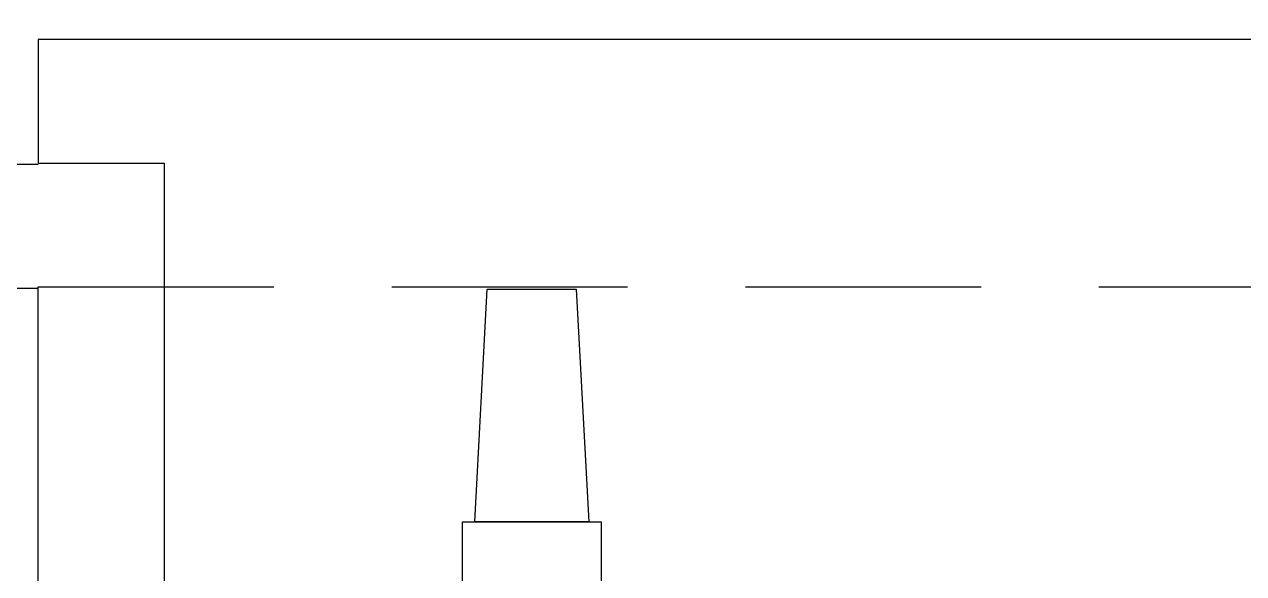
# Model space of a CAD drawing. Header units: inches. Extents: x 21 to 32698, y 13 to 3712.
# Drawn here: x 16701.43 to 16726.07, y 1026.32 to 1037.41 of the extents above; entities that cross this region are included whole.
import ezdxf

# ---------------------------------------------------------------- set-up
doc = ezdxf.new("R2010")
doc.units = ezdxf.units.IN
doc.header["$MEASUREMENT"] = 0
doc.set_wipeout_variables(frame=1)
doc.linetypes.add('DOT', pattern=[6.349999999999998, 0, -6.349999999999998])
doc.linetypes.add('IMPORT-HIDDEN2', pattern=[47.625, 31.75, -15.875])
for name, color, linetype, lineweight in [('Z_MİM_-KM-BEAM-RAY', 8, 'DOT', 25), ('Z_MİM_-KM-GLAZ', 8, 'Continuous', 25), ('Z_MİM_-KM-GLAZ-CURT', 8, 'Continuous', 25), ('Z_MİM_-KM-RAY-1', 8, 'IMPORT-HIDDEN2', 25), ('Z_MİM_-KM-WALL', 8, 'Continuous', 25), ('Z_MİM_-KM-WALL-PLASTER', 8, 'Continuous', 25), ('Z_MİM_fitiller_k', 8, 'Continuous', 25)]:
    doc.layers.add(name, color=color, linetype=linetype, lineweight=lineweight)

# ---------------------------------------------------------------- blocks, each defined once
blk = doc.blocks.new('-KM_Kiriş İzi-2K')
at = {"layer": 'Z_MİM_-KM-BEAM-RAY'}
blk.add_line((1309.999227523803, 55.00018596649169), (2009.999752044678, 55.00018596649169), dxfattribs=at)
blk = doc.blocks.new('*U276')
blk.add_wipeout([(9.99999999948524, -36.50000000301726), (110.00000000017825, -36.50000000349739), (109.9999999998854, 5.000000004178261), (9.999999999730782, 5.0000000046584745)])
blk.add_lwpolyline([(9.999999999663483, -19.99999999881037), (9.999999999663483, 1.1896333e-09)])
at = {"layer": 'Z_MİM_-KM-GLAZ-CURT'}
blk.add_lwpolyline([(109.9999999998854, 2.500000004178247), (109.9999999998854, 5.000000004178247), (9.999999999732607, 5.000000004658446), (9.999999999732607, 2.500000004658445)], dxfattribs=at)
at = {"layer": 'Z_MİM_-KM-RAY-1', "ltscale": 0.15}
blk.add_lwpolyline([(9.999999999663483, 1.1896333e-09), (110.00000000006, 1.1896475e-09)], dxfattribs=at)
at = {"layer": 'Z_MİM_-KM-WALL'}
blk.add_line((9.999999999849024, -19.99999999881037), (9.999999999663483, 1.1896333e-09), dxfattribs=at)
at = {"layer": 'Z_MİM_-KM-WALL-PLASTER', "ltscale": 1.5}
blk.add_lwpolyline([(9.999999999941792, 2.500000003052278), (12.54203555261483, 2.500000003052278), (12.54203555262757, -7.64999290222657)], dxfattribs=at)
at = {"layer": 'Z_MİM_fitiller_k'}
for points in [[(18.82231003511333, -4.745608392099923), (19.07231003511333, -0.0456083921010162), (20.87231003511261, -0.0456083921010162), (21.12231003511261, -4.745608392099923)], [(18.57231003511333, -6.045608392101016), (18.57231003511333, -4.745608392099923), (21.3723100351126, -4.745608392099923), (21.3723100351126, -6.045608392101016)]]:
    blk.add_lwpolyline(points, close=True, dxfattribs=at)

msp = doc.modelspace()

# ---------------------------------------------------------------- linework, layer by layer
at = {"layer": 'Z_MİM_-KM-WALL'}
msp.add_line((17341.71375747067, 1032.083108749337), (16641.71327705724, 1032.083108749337), dxfattribs=at)
at = {"layer": 'Z_MİM_-KM-WALL-PLASTER'}
msp.add_lwpolyline([(17339.21380157811, 1644.583145704217), (17339.21380157811, 1034.583108749337), (16644.21327705724, 1034.583108749337), (16644.21327705724, 1644.583145704217)], close=True, dxfattribs=at)

# ---------------------------------------------------------------- block references
at = {"layer": 'Z_MİM_-KM-BEAM-RAY'}
msp.add_blockref('-KM_Kiriş İzi-2K', (15331.71404953344, 982.0831087493367), dxfattribs=at)

# ---------------------------------------------------------------- next in the draw order: block references
at = {"layer": 'Z_MİM_-KM-GLAZ', "ltscale": 1.5}
msp.add_blockref('*U276', (16691.71327705755, 1032.111599167075), dxfattribs=at)

doc.saveas('drawing.dxf')
